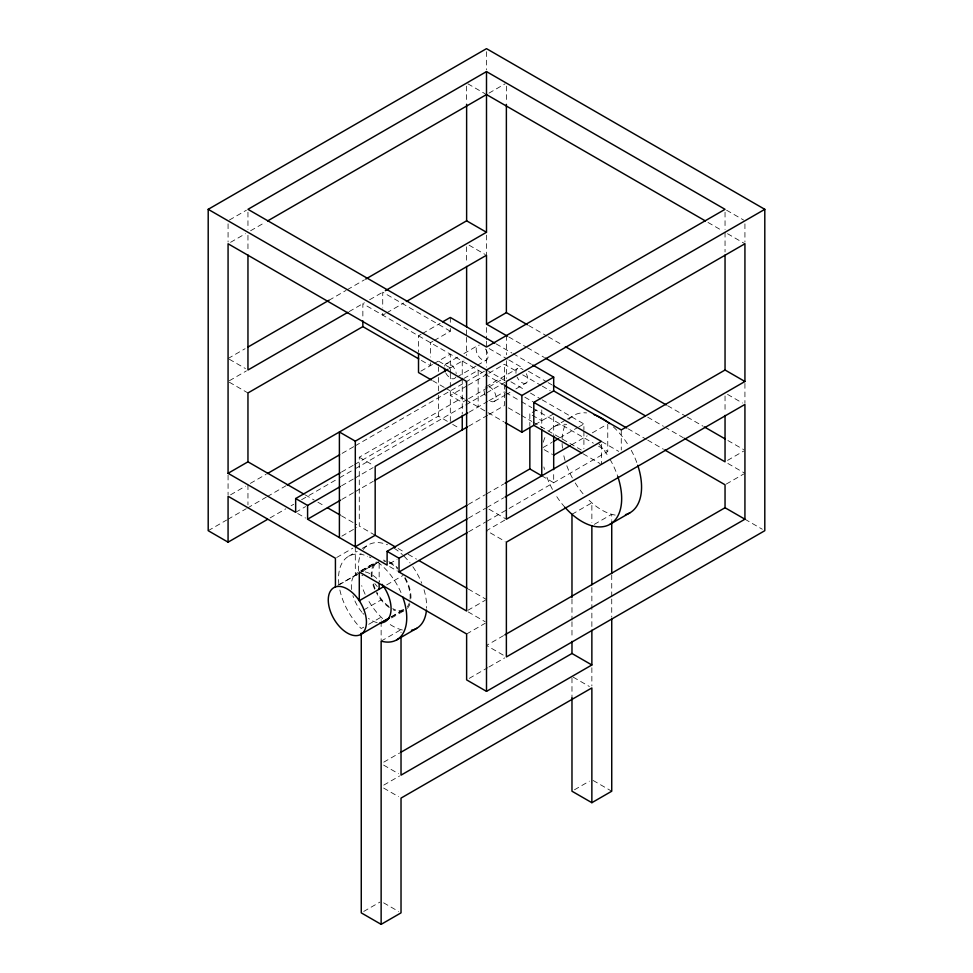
<?xml version="1.0" encoding="UTF-8"?>
<svg xmlns="http://www.w3.org/2000/svg" width="973" height="973" viewBox="0 0 973 973"><rect width="100%" height="100%" fill="white"/><g stroke="black" fill="none" stroke-linecap="round" stroke-linejoin="round"><path stroke-width="0.73" stroke-dasharray="4.87 3.65" d="M229.385 220.044L246.424 210.204M230.565 242.326L245.464 233.715M250.572 230.771L264.997 222.44M488.981 93.128L505.133 83.8M228.071 358.526L245.111 348.687M328.996 300.268L346.035 290.428M347.349 289.662L364.389 279.835M229.385 380.723L246.424 370.895M349.1 311.615L364.389 302.785M369.631 299.757L384.043 291.438M385.357 313.634L382.73 315.143L382.73 309.414M386.67 312.868L403.746 303.017M421.054 334.335L418.512 335.807L418.512 351.971M422.331 333.605L440.137 323.316M432.924 341.255L430.443 342.691L430.443 357.042M434.165 340.538L450.317 331.209L450.317 328.46M420.895 371.151L432.717 364.34M433.849 363.683L450.317 354.172L450.317 373.352M446.108 363.853L458.83 356.507M463.914 353.564L477.913 345.488M230.565 494.819L245.464 486.208M250.353 483.386L266.091 474.313M449.173 368.597L463.999 360.046M457.079 376.989L476.162 365.97M477.439 365.24L486.342 360.095M463.78 378.533L478.157 370.239L478.157 406.957M208.198 530.686L226.575 520.081M227.889 519.314L246.266 508.709M247.58 507.955L266.298 497.142M267.271 496.583L285.965 485.782M342.095 453.382L354.123 446.437M355.23 445.804L464.218 382.876M465.495 382.134L485.259 370.725M467.052 385.819L450.317 395.488L462.248 402.372L467.356 399.429M468.341 385.077L487.655 373.936M488.945 373.194L504.391 364.267L517.478 371.82M375.177 535.272L359.28 526.089L359.28 457.237L462.248 397.787M485.855 386.804L517.672 368.439M341.499 472.087L353.284 465.289M354.586 464.535L438.397 416.14L450.317 423.036M468.633 398.687L487.789 387.631M489.066 386.889L504.391 378.047M270.08 517.916L285.831 508.818M291.085 505.778L293.712 504.269M301.594 499.721L338.349 478.497M339.662 477.743L354.099 469.4M355.413 468.645L464.376 405.741M465.678 404.987L485.369 393.615M486.682 392.849L505.072 382.243M295.658 512.321L305.607 506.58M341.632 485.782L353.491 478.935M354.731 478.217L373.121 467.599M469.022 412.236L487.655 401.472M488.945 400.73L504.391 391.815M494.296 401.411L504.476 395.537M505.741 394.807L510.837 391.864M515.921 388.92L526.101 383.046A8.429 4.865 60 0 0 525.432 372.27M341.864 499.417L353.637 492.618M354.95 491.864L373.267 481.294M468.633 426.235L487.789 415.167M489.066 414.437L504.391 405.583L504.391 364.267M532.219 412.467L539.383 408.344M341.876 536.135L356.787 527.524M534.943 424.666L553.686 413.853M553.807 426.904L566.225 419.728M567.478 419.01L573.681 415.422M336.658 557.517L352.81 548.188M348.529 556.325L357.225 551.302M362.199 548.431L368.414 544.844M543.043 447.544L551.983 442.387M559.645 437.959L577.524 427.634M578.801 426.904L583.909 423.948L583.909 429.75M468.293 504.476L485.32 494.649M486.622 493.883L503.649 484.055M571.71 444.758L587.157 435.843M592.314 432.863L606.471 424.69M360.728 570.835L375.639 562.224M361.761 570.567L376.673 561.956M337.886 585.32L357.188 574.179M358.465 573.438L377.767 562.309M339.163 584.785L360.338 572.55M361.591 571.832L379.166 561.676M389.589 563.683L397.045 559.378M468.439 518.159L485.491 508.307M486.768 507.578L503.819 497.738M468.633 531.817L485.649 521.99M486.95 521.236L607.76 451.496L607.76 423.948M386.682 584.895L403.004 575.469M504.78 520.129L486.5 530.686L505.133 541.438M363.744 609.949L381.136 599.915M363.744 627.196L361.153 628.522A48.224 27.84 60 0 1 339.565 588.556M368.718 624.325L381.136 617.15L381.136 620.166M391.535 616.675L404.403 609.244M391.085 617.125L401.022 611.385M391.608 617.928L404.038 610.752M571.978 514.303L591.864 502.822L591.864 522.501M381.136 641.11L401.022 629.64L401.022 632.669M594.345 524.35L611.737 514.303L611.737 520.36M467.867 610.302L485.259 600.268M727.536 460.387L743.688 451.058M466.626 633.982L485.259 623.219M726.284 484.055L743.688 474.021M503.54 635.612L486.5 645.452L505.133 656.216M469.241 678.376L487.631 667.758M488.933 667.004L504.695 657.906M383.776 762.151L399.562 753.029M383.776 785.102L399.562 775.992M363.744 911.433L379.896 902.117M574.459 789.784L589.37 781.173M402.421 629.993L400.803 629.58A48.224 27.84 60 0 1 387.522 622.659M726.576 210.204L743.615 220.044M467.867 83.8L485.259 93.846M708.003 222.44L722.428 230.771M727.536 233.715L744.929 243.761M469.108 245.196L485.259 254.525M727.536 394.393L742.435 403.004M528.655 325.493L547.008 336.086M548.322 336.84L562.735 345.16M667.6 405.705L685.941 416.298M687.254 417.052L702.98 426.138M727.889 440.514L743.615 449.587M508.782 336.962L526.04 346.923M527.354 347.689L544.394 357.517M647.714 417.174L663.44 426.259M664.754 427.013L683.326 437.741M727.889 463.464L744.929 473.304M496.121 343.883L511.822 352.944M513.124 353.698L531.44 364.279M489.127 348.565L507.468 359.159M508.782 359.913L523.194 368.244M528.436 371.272L546.79 381.866M548.103 382.62L552.032 384.894M628.059 428.777L646.4 439.37M647.714 440.137L663.44 449.21M450.317 331.209L382.73 292.192L382.73 307.979M522.708 374.848L541.024 385.417M542.338 386.172L550.183 390.708M510.91 381.805L525.25 390.088M530.467 393.092L540.891 399.112M542.192 399.867L583.909 423.948M486.5 370.008L505.133 380.771M744.929 519.205L762.321 529.251M503.965 385.138L362.856 303.673L362.856 319.448M524.812 397.179L532.645 401.691M601.776 441.62L618.682 451.375M505.705 392.569L520.093 400.876M521.406 401.63L531.866 407.675M533.18 408.429L593.372 443.189M598.602 446.206L607.76 451.496M450.317 367.94L438.397 361.056L438.397 365.52M532.219 415.228L541.766 420.737M508.307 407.845L520.032 414.62M521.333 415.374L531.769 421.394M533.07 422.148L581.295 449.988M421.345 360.387L430.443 365.641L430.443 362.771M583.204 453.844L600.098 463.598M432.669 380.698L444.235 387.388M445.525 388.13L464.693 399.198M465.921 399.903L503.88 421.82M544.15 449.66L552.494 454.476M452.7 424.41L459.864 428.546M541.766 475.821L553.686 482.717L553.686 472.562M229.312 359.244L245.464 368.572M488.981 509.159L506.374 519.205M229.312 382.207L247.957 392.958M359.28 457.237L373.96 465.702M305.145 494.843L314.243 500.098M317.928 502.226L325.079 506.349M341.462 515.812L356.726 524.629M398.079 548.492L404.44 552.165M408.174 554.33L416.529 559.147M468.305 589.042L486.5 599.55M297.702 513.501L305.558 518.037M389.626 566.578L397.483 571.102M468.171 611.92L485.186 621.747M573.219 677.159L589.37 686.488M593.104 780.455L611.737 791.219M383.63 765.106L398.541 773.717M383.63 788.057L398.541 796.668M383.63 902.835L398.541 911.433M382.62 618.573L381.027 617.04A48.224 27.84 60 0 1 367.259 598.456M362.005 612.297L361.153 611.263A28.108 16.237 60 0 1 352.919 595.695M355.303 546.753L355.315 575.457A26.989 15.58 60 0 1 357.626 574.958M744.929 223.851L744.929 242.082M744.929 383.459L744.929 403.223M725.043 212.199L725.043 229.409M725.043 232.279L725.043 251.958M725.043 395.95L725.043 412.418M621.273 429.92L621.273 450M611.737 574.824L611.737 597.531M611.737 599.04L611.737 617.198M601.399 444.26L601.399 464.352M591.864 587.558L591.864 627.147M591.864 667.758L591.864 685.916M583.909 431.197L583.909 448.589M571.978 599.027L571.978 620.202M571.978 621.723L571.978 638.361M571.978 677.962L571.978 697.592M553.686 416.797L553.686 434.505M541.766 409.913L541.766 428.181M529.835 413.853L529.835 425.76M506.374 86.123L506.374 102.846M506.374 335.576L506.374 354.829M506.374 360.752L506.374 378.521M486.5 51.678L486.5 69.874M486.5 235.101L486.5 254.804M486.5 327.56L486.5 339.686M486.5 341.207L486.5 367.137M466.626 86.111L466.626 102.761M466.626 246.777L466.626 263.391M466.626 329.835L466.626 335.88M466.626 337.388L466.626 355.51M462.248 361.056L462.248 413.975M450.317 317.441L450.317 322.951M450.317 373.9L450.317 421.54M438.397 367.016L438.397 371.479M438.397 377.439L438.397 393.81M438.397 395.306L438.397 416.14M381.136 621.686L381.136 639.808M379.154 563.549L379.154 581.684M247.957 212.199L247.957 229.409M247.957 235.308L247.957 251.958M247.957 484.773L247.957 504.865M228.071 223.826L228.071 241.997M228.071 475.116L228.071 494.746M403.844 610.74A28.108 16.237 60 0 1 401.472 611.348L400.633 611.421A28.108 16.237 60 0 1 393.226 609.84M389.334 607.626A28.108 16.237 60 0 1 381.89 600.815L381.039 599.782A28.108 16.237 60 0 1 376.49 592.934M374.666 589.237A28.108 16.237 60 0 1 372.428 582.961M371.321 576.843A28.108 16.237 60 0 1 376.223 561.956M383.289 560.156A28.108 16.237 60 0 1 385.126 560.436M388.932 561.713A28.108 16.237 60 0 1 397.592 567.843M404.999 577.415A28.108 16.237 60 0 1 410.886 599.234M409.864 604.136A28.108 16.237 60 0 1 407.164 608.551M365.13 594.248A48.224 27.84 60 0 1 361.701 585.649M358.587 570.871A48.224 27.84 60 0 1 361.019 553.357M363.27 549.477A48.224 27.84 60 0 1 387.522 544.771M394.187 548.249A48.224 27.84 60 0 1 402.421 554.646M404.002 556.167A48.224 27.84 60 0 1 410.047 562.953M412.832 566.712A48.224 27.84 60 0 1 421.759 583.253M424.021 589.723A48.224 27.84 60 0 1 426.575 608.198M338.908 584.384A48.224 27.84 60 0 1 367.636 556.252M369.302 556.97A48.224 27.84 60 0 1 370.968 557.797M377.646 562.029A48.224 27.84 60 0 1 400.985 592.581M564.924 507.286A56.227 32.462 60 0 1 555.218 494.199M552.457 489.419A56.227 32.462 60 0 1 546.85 476.989M544.491 469.448A56.227 32.462 60 0 1 543.871 466.955M543.348 442.18A56.227 32.462 60 0 1 545.975 435.223M548.857 431.003A56.227 32.462 60 0 1 566.7 424.398M598.918 443.907A56.227 32.462 60 0 1 608.624 456.994M610.035 459.365A56.227 32.462 60 0 1 617.855 476.721M377.159 622.586A28.108 16.237 60 0 1 368.487 618.427M363.78 614.267A28.108 16.237 60 0 1 362.88 613.294M351.569 589.516A28.108 16.237 60 0 1 357.711 572.611M361.652 571.601A28.108 16.237 60 0 1 363.416 571.638M365.24 571.917A28.108 16.237 60 0 1 379.519 581.209M615.191 515.082A56.227 32.462 60 0 1 613.343 514.717L611.458 514.231A56.227 32.462 60 0 1 592.131 503.077L590.258 501.387A56.227 32.462 60 0 1 588.397 499.611M583.058 493.785A56.227 32.462 60 0 1 575.092 482.717M572.343 477.938A56.227 32.462 60 0 1 565.86 463.002M565.07 460.484A56.227 32.462 60 0 1 563.233 453.004M562.467 448.152A56.227 32.462 60 0 1 562.09 443.445M562.09 438.945A56.227 32.462 60 0 1 565.86 423.741M568.743 419.533A56.227 32.462 60 0 1 586.585 412.917M613.343 426.855A56.227 32.462 60 0 1 628.497 445.525M631.258 450.292A56.227 32.462 60 0 1 636.865 462.722M485.442 348.979A8.429 4.865 60 0 1 486.476 360.01A8.429 4.865 60 0 1 477.39 354.257A8.429 4.865 60 0 1 479.312 345.099M526.101 383.046A8.429 4.865 60 0 1 517.089 377.086M515.982 373.352A8.429 4.865 60 0 1 523.048 369.667M488.92 386.682A8.429 4.865 60 0 1 496.048 397.556A8.429 4.865 60 0 1 488.92 400.195M485.284 395.439A8.429 4.865 60 0 1 485.284 387.242M455.826 376.977A8.429 4.865 60 0 1 445.902 373.231M444.539 366.14A8.429 4.865 60 0 1 450.025 364.109A8.429 4.865 60 0 1 455.936 372.075M456.106 372.817A8.429 4.865 60 0 1 456.215 373.547M361.932 575.323A26.989 15.58 60 0 1 362.832 575.566M374.763 583.654A26.989 15.58 60 0 1 377.256 586.585M403.71 609.585A26.989 15.58 60 0 1 392.703 608.672M388.957 606.447A26.989 15.58 60 0 1 376.77 592.095M375.079 588.531A26.989 15.58 60 0 1 373.036 582.511M372.063 576.673A26.989 15.58 60 0 1 372.014 575.554L372.002 574.471A26.989 15.58 60 0 1 378.448 561.968M384.007 561.226A26.989 15.58 60 0 1 385.782 561.543M389.455 562.88A26.989 15.58 60 0 1 397.75 568.974M404.756 578.29A26.989 15.58 60 0 1 410.156 595.999L410.168 597.081A26.989 15.58 60 0 1 410.047 599.173M409.268 602.944A26.989 15.58 60 0 1 407.322 606.726"/><path stroke-width="1.46" d="M267.453 519.424L228.071 542.168L208.198 530.686L208.198 209.329L486.5 48.65L764.802 209.329L764.802 530.686L486.5 691.365L466.626 679.884L466.626 633.982L359.28 572.002L359.28 600.718L384.177 586.342M486.5 71.601L247.957 209.329L486.5 347.045L725.043 209.329L486.5 71.601L486.5 232.279L385.357 290.672M267.611 220.932L486.5 94.563L705.389 220.932M247.738 347.179L328.996 300.268M365.702 279.069L466.626 220.81L486.5 232.279M347.787 312.369L247.957 370.008L247.957 254.987M418.743 358.891L362.856 326.624L247.957 392.958L247.957 461.822L303.844 494.089M406.373 301.496L486.5 255.242L486.5 324.106L507.468 336.208M442.691 321.844L450.317 317.441L494.807 343.128M467.125 518.913L399.027 558.234L399.027 572.002L466.626 611.02L466.626 381.477L228.071 243.761L228.071 473.304L247.957 461.822M486.5 324.106L506.374 312.625L527.354 324.727M267.393 473.559L447.872 369.351M339.395 537.57L339.395 431.988L355.303 441.158L462.467 379.288M287.278 485.028L339.699 454.756M208.198 209.329L486.5 370.008L764.802 209.329M228.071 473.304L295.658 512.321L295.658 498.553L340.185 472.842M295.658 498.553L307.59 505.437L340.331 486.536M467.721 412.978L375.177 466.408L375.177 535.272L395.537 547.033M307.59 505.437L307.59 519.205L340.55 500.171M374.581 480.54L467.356 426.965M505.157 385.831L521.881 395.488L553.686 377.123L553.686 390.891L621.273 429.92L725.043 370.008L744.929 381.489L744.929 243.761L506.374 381.477L506.374 519.205L744.929 381.489M581.903 453.09L533.812 425.323L533.812 402.372L553.686 390.891M505.157 422.562L521.881 432.207L533.812 425.323M375.177 535.272L355.303 546.753L355.303 441.158M553.26 441.645L558.368 438.701M307.59 519.205L387.108 565.118L387.108 551.338L466.979 505.23M504.951 483.301L529.835 468.937L541.766 475.821L541.766 429.665M553.686 455.169L570.421 445.5M505.096 496.996L601.399 441.389L533.812 402.372M399.027 572.002L467.332 532.572M360.667 634.493L388.957 618.159M381.136 622.866L388.592 618.56M396.753 639.845L416.626 628.363M610.035 524.289L629.908 512.807M504.853 634.858L725.043 507.736L744.929 519.205L744.929 404.44L506.374 542.156L506.374 656.933L744.929 519.205M400.888 752.275L571.978 653.491L591.864 664.973L591.864 630.176M591.864 664.973L401.022 775.153L401.022 637.218M361.263 633.192L361.263 912.869L381.136 924.35L401.022 912.869L401.022 798.103L591.864 687.923L591.864 802.689L611.737 791.219L611.737 618.719M565.362 346.68L666.286 404.938M704.294 426.892L725.262 438.993M545.476 358.149L645.099 415.666M684.42 438.361L725.043 461.822L725.043 415.41M532.754 365.033L553.686 377.123M553.345 385.649L626.746 428.023M664.754 449.964L725.043 484.773L725.043 507.736M431.38 379.957L418.512 372.537L418.512 353.43M327.475 507.736L340.197 515.082M418.913 560.521L467.004 588.288M387.108 551.338L399.027 558.234M591.864 802.689L571.978 791.219L571.978 697.592M378.789 588.701L379.154 589.237L379.154 583.192M335.442 586.926L335.417 558.234L228.071 496.254L228.071 542.168M725.043 254.987L725.043 370.008M611.737 521.869L611.737 573.316M591.864 525.785L591.864 584.785M571.978 514.303L571.978 597.519M571.978 641.389L571.978 653.491M553.686 435.989L553.686 469.667M529.835 427.244L529.835 468.937M521.881 395.488L521.881 432.207M506.374 104.366L506.374 312.625M486.5 370.008L486.5 691.365M466.626 104.269L466.626 220.81M466.626 266.407L466.626 326.819M462.248 415.422L462.248 429.92M381.136 924.35L381.136 641.11L382.535 641.475A48.224 27.84 60 0 0 402.713 596.887M362.856 320.883L362.856 326.624M617.855 476.721A56.227 32.462 60 0 1 593.457 526.186L591.584 525.712A56.227 32.462 60 0 1 572.258 514.547L570.373 512.868A56.227 32.462 60 0 1 564.924 507.286M426.454 610.059A48.224 27.84 60 0 1 411.457 630.273M382.085 584.323A28.108 16.237 60 0 1 381.598 622.817L380.747 622.902A28.108 16.237 60 0 1 379.884 622.915M637.741 465.24A56.227 32.462 60 0 1 625.481 514.668M594.041 414.62A56.227 32.462 60 0 1 609.548 423.571M445.208 371.747A8.429 4.865 60 0 1 444.381 368.402M359.645 601.278L358.915 600.183A26.989 15.58 60 0 0 338.993 586.391A26.989 15.58 60 0 0 328.266 599.721L328.278 600.803A26.989 15.58 60 0 0 347.568 633.18A26.989 15.58 60 0 0 366.432 622.331L366.42 621.248A26.989 15.58 60 0 0 359.645 601.278"/></g></svg>
